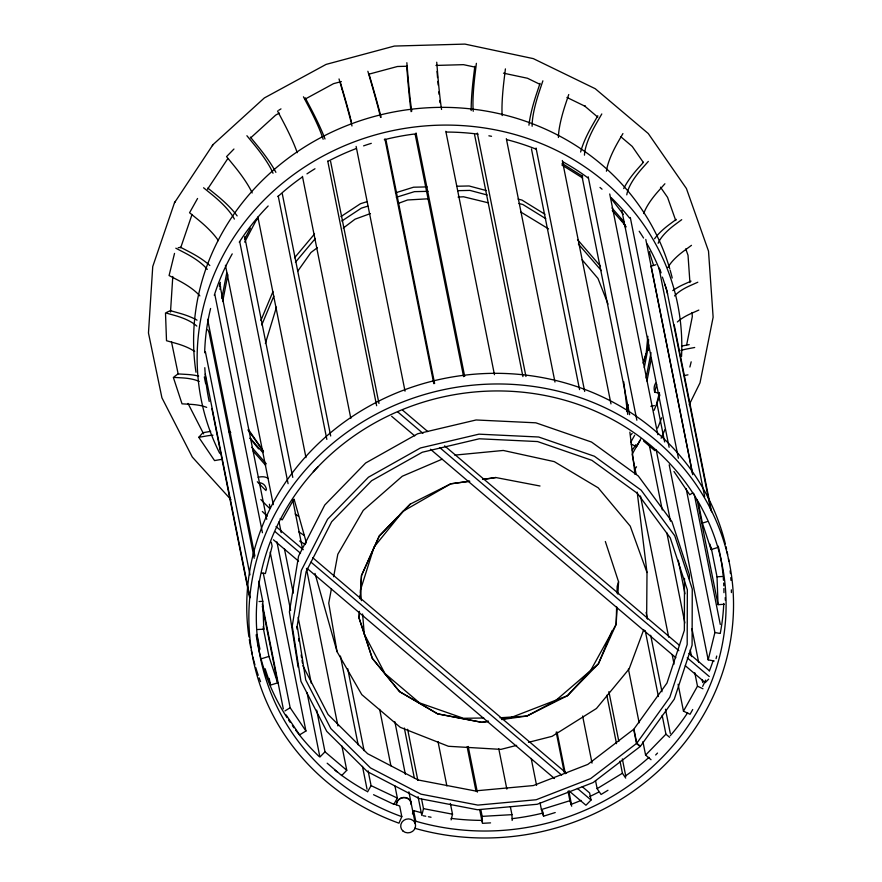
<?xml version="1.0" encoding="UTF-8"?>
<svg xmlns="http://www.w3.org/2000/svg" width="882" height="882" viewBox="0 0 882 882"><rect width="100%" height="100%" fill="white"/><g stroke="black" fill="none" stroke-linecap="round" stroke-linejoin="round"><path stroke-width="1.32" d="M684.498 578.349L684.355 630.354L666.979 683.043L633.938 729.028L636.771 743.217L640.398 746.293L674.278 699.15L692.094 645.117L692.26 589L674.752 535.771L641.137 490.172L594.402 456.248L538.682 437.009L478.948 434.165L420.482 447.957L368.489 477.184L327.575 519.222L301.379 570.367L292.24 626.055L300.949 681.356L326.748 731.343L367.331 771.596L419.104 798.519L477.471 809.742L537.248 804.263L593.123 782.566L640.134 746.569L636.506 743.482L633.673 729.293L587.82 764.407L533.334 785.564L475.034 790.911L418.101 779.975L367.607 753.702L328.027 714.453L302.868 665.689M689.404 578.912L689.415 574.81L671.919 521.593L638.303 475.993L591.568 442.069L535.848 422.82L476.115 419.975L417.649 433.779L365.655 462.995L324.741 505.044L298.546 556.178L289.406 611.865L298.116 667.167M648.127 350.198L648.193 340.673M646.649 617.808L647.002 572.55L637.19 492.123M616.628 606.695L616.154 624.335L598.371 663.892L567.391 695.744L526.918 716.041L501.737 719.558M616.992 593.123L617.168 586.343L618.569 581.822L605.339 541.493M648.226 350.22L648.557 339.383M359.415 611.347L359.073 618.039L372.303 658.369L399.59 691.642L437.637 713.858L481.859 722.336L488.485 721.41M360.099 597.974L360.242 595.295M360.374 592.616L361.499 575.527L379.271 535.958L397.33 517.205M359.393 612.549L359.073 618.039L372.303 658.369L399.59 691.642L437.637 713.858L481.859 722.336L488.441 721.256M360.165 598.845L361.499 575.527L379.271 535.958L410.262 504.107L450.724 483.821L469.279 481.23M617.091 607.874L616.154 624.335L590.587 670.596L567.391 695.744L510.821 717.617L501.604 719.117M617.874 594.159L618.569 581.822M170.502 312.007L172.795 276.485M643.21 363.527L646.186 353.373L647.851 336.307M474.814 66.293L473.502 77.131A87.109 12.668 -79.2 0 0 471.186 110.57M476.379 63.339L475.067 74.187A79.645 11.587 -79.2 0 0 473.237 111.275M505.408 68.895L504.096 79.744A79.645 11.587 -79.2 0 0 502.156 115.575M331.445 588.614L328.743 603.145L337.045 651.677L361.785 694.63L400.307 727.352L448.42 746.282L500.921 749.38L516.665 745.367M333.65 576.729L337.806 554.282L363.241 510.402L402.28 476.236L442.014 459.235M221.768 298.568L226.74 272.913M222.694 301.479L227.887 274.655M644.279 367.651L648.689 344.873M646.054 378.102L650.993 352.613M646.958 381.101L651.401 358.147M686.648 344.917L692.315 316.572L692.028 312.482M174.526 253.399L169.079 275.537L177.977 280.167A79.645 26.515 13.8 0 1 199.85 295.9M421.618 799.224L423.492 808.64L421.817 815.475L418.046 796.644M451.11 819.896L452.521 814.196L450.371 803.436M659.549 393.174L654.709 392.247L656.627 384.431M659.416 392.545L656.847 402.964L664.642 441.97M689.9 367.022L691.179 361.818M714.222 661.004L708.18 659.846L714.905 632.504L686.152 488.595M716.074 658.634L716.713 656.032M219.331 286.319L220.368 282.361M219.971 289.395L220.665 286.76M265.361 343.517L276.474 307.101M643.287 362.568L646.186 353.373M540.027 83.36L536.631 93.525A87.109 19.746 -64.7 0 0 528.946 125.211M542.882 80.824L539.486 90.989A79.645 18.048 -64.7 0 0 532.133 126.28M568.747 94.539L565.77 103.437A79.645 18.048 -64.7 0 0 558.416 137.493M689.206 404.739L700.021 382.81L713.13 317.211L708.5 251.072L686.417 188.528L648.259 133.524L595.262 88.729L533.334 58.631L464.946 44.1L394.386 46.062L326.086 64.408L264.335 97.957L213.025 144.615L174.471 202.794L152.74 266.562L148.463 332.955L161.924 397.804L192.287 457.041L230.941 499.642M180.667 247.82L192.055 214.436M412.434 813.899L413.625 810.569A235.483 219.398 -11.3 0 0 421.453 812.708M414.948 823.424L415.753 821.208A235.483 219.398 -11.3 0 0 722.49 566.696A235.483 219.398 -11.3 0 0 343.892 443.414A235.483 219.398 -11.3 0 0 401.806 816.666L398.973 823.182A242.958 226.354 -11.3 0 1 338.875 438.365A242.958 226.354 -11.3 0 1 729.657 564.469A242.958 226.354 -11.3 0 1 414.639 828.242M643.783 629.539L629.131 668.931L596.452 708.489L552.11 736.316L528.483 742.346M612.218 630.586L598.371 663.892L555.197 700.969L526.918 716.041L499.995 717.772M626.65 408.498L628.204 404.783M260.874 320.497L272.935 291.699M261.756 324.94L273.828 296.132M244.667 239.066L250.422 228.184M244.678 242.098L256.122 220.489L258.018 218.549M626.551 411.31L628.458 407.716M197.568 198.472L189.564 212.749L197.678 219.342A79.645 22.612 29.3 0 1 218.361 240.654M293.607 499.631L282.262 519.851L280.068 518.814M367.573 791.882L371.079 785.63L368.114 770.846M394.949 785.983L397.363 798.089L393.868 804.329L373.549 794.704M630.663 442.378L634.676 435.234M640.817 438.817L632.14 454.274L636.176 474.45M639.913 440.724L636.572 446.678L631.093 444.087M692.712 709.514L690.044 714.277L683.473 711.157L697.486 686.185L694.796 672.734M597.831 115.774L592.638 124.781A87.109 25.468 -49.7 0 0 580.632 152.002M601.8 113.954L596.607 122.962A79.645 23.285 -49.7 0 0 584.457 155.166M622.924 133.579L618.37 141.451A79.645 23.285 -49.7 0 0 606.43 171.229M207.468 189.288L227.71 158.738M174.471 202.794L175.375 201.46M212.319 145.673L213.025 144.615M297.653 271.292L310.96 252.506L317.41 247.633M636.771 743.217L669.813 697.232L687.188 644.533L687.343 589.804L670.276 537.899L637.488 493.424L591.899 460.338L537.568 441.562L479.301 438.784L422.28 452.245L371.565 480.745L331.665 521.758L306.12 571.624L297.201 625.944L305.701 679.879L330.86 728.631L370.44 767.891L420.946 794.153L477.868 805.101L536.168 799.754L590.653 778.586L636.506 743.482M294.522 257.82L314.51 234.017M295.415 262.252L315.392 238.449M222.385 459.224L214.558 460.591L198.792 437.318L202.893 432.72L210.71 431.353M643.474 162.266L637.697 168.771A87.109 29.459 -34.1 0 0 623.728 188.583M648.325 161.417L642.537 167.933A79.645 26.934 -34.1 0 0 626.782 194.856M664.907 183.765L658.303 191.196A79.645 26.934 -34.1 0 0 643.728 213.543M400.185 514.239L410.262 504.107M233.951 149.025L226.553 156.621L233.377 164.945A79.645 17.166 44.2 0 1 252.164 192.96M313.297 471.672L317.917 466.92M316.671 710.131L324.995 751.817L319.912 757.043L307.013 692.502M341.929 746.106L346.769 770.306L341.687 775.532L327.167 763.206M582.274 786.689L589.617 792.929L591.039 800.018L585.946 805.244L569.166 790.989M708.621 679.162L705.236 682.646L685.303 665.723M651.037 759.722L645.602 755.091L665.932 734.188L662.173 715.368M655.668 754.97L657.509 753.063M250.731 137.812L275.735 115.068L279.351 113.105M343.23 228.118L355.06 219.177L370.451 213.565M174.272 376.68L177.999 373.913L186.741 374.431A87.109 31.443 -18.2 0 1 198.682 376.074M676.307 219.353L669.846 224.127A87.109 31.443 -18.2 0 0 654.554 238.779M681.72 219.673L675.259 224.447A79.645 28.753 -18.2 0 0 658.137 243.278M691.477 245.339L683.947 250.907A79.645 28.753 -18.2 0 0 667.906 267.511M340.937 216.586L360.473 203.709L366.945 201.702M341.83 221.018L361.355 208.141L367.838 206.134M278.679 110.294L280.983 108.894M284.897 710.958L290.167 707.739L263.299 573.267M692.877 492.829L689.724 494.747L673.958 471.484M270.19 552.165L305.933 731.013L299.604 734.86L286.099 714.916M607.974 790.272L601.083 794.473L597.136 788.651L622.416 773.249L620.002 761.144M304.632 99.368L333.517 83.669L341.345 81.563M166.72 312.305L170.391 310.673L179.498 313.22A87.109 31.289 -2.1 0 1 197.028 320.166M691.047 281.137L684.278 284.158A87.109 31.289 -2.1 0 0 672.779 290.619M697.805 282.218L689.911 285.746A79.645 28.61 -2.1 0 0 674.543 295.933M698.82 310.078L690.926 313.595A79.645 28.61 -2.1 0 0 677.365 321.974M398.653 203.257L407.627 199.971L428.079 198.803M395.434 192.849L413.57 187.205L427.108 186.907M396.327 197.281L414.452 191.648L427.99 191.339M655.811 264.743L651.059 266.221L692.723 474.692M261.822 658.622L268.944 656.406L263.299 628.171M717.011 547.722L711.079 549.574L702.392 523.103L707.144 521.626M265.129 668.71L270.509 685.093L277.632 682.877L262.318 606.221M555.23 812.543L543.566 816.17L541.394 809.555L569.893 800.702L568.019 791.286M368.742 74.209L397.44 66.503L407.065 66.238M178.186 247.743L180.567 247.291L189.454 251.921A87.109 28.996 13.8 0 1 209.817 265.504M681.521 346.075L689.195 344.63M694.696 347.486L687.023 348.941A79.645 26.515 13.8 0 0 680.904 350.452M684.134 375.567L687.971 374.839M540.005 486.004L495.783 477.526L483.457 479.466M198.792 437.318L206.62 435.962A79.645 26.934 -34.1 0 1 212.992 435.201M482.531 479.378L495.783 477.526M469.819 481.274L450.724 483.821L403.03 511.284L374.034 547.083L360.506 589.937L361.433 600.631M454.748 455.123L503.269 450.459L554.271 461.628L598.183 487.812L630.255 526.168L647.002 572.55M458.067 197.083L463.524 196.774L488.43 202.849M259.065 601.524L262.781 601.315L263.795 629.175L257.599 629.528M711.113 547.204L717.022 576.795L721.983 576.508M697.078 499.741L718.036 604.655L724.243 604.291M480.822 809.643L482.167 816.368L511.946 814.659L512.155 820.469M490.546 822.873L482.421 823.336L482.167 816.368M435.962 65.433L463.469 64.662L475.475 67.208M456.887 186.245L469.07 185.97L486.291 190.567M457.769 190.677L469.952 190.402L487.173 194.999M483.766 718.003L463.458 718.29L419.512 702.877L384.894 673.473L364.299 634.059L362.579 614.004M714.905 632.504L719.745 633.43M261.756 572.87L265.383 573.565L272.108 546.223L271.303 542.187M423.492 808.64L452.521 814.196M423.128 815.729L425.774 816.225M428.409 816.732L431.044 817.239M503.479 73.162L527.48 78.255L539.806 84.253M518.076 199.056L522.045 200.115L544.922 214.238M518.958 203.488L522.938 204.547L545.804 218.681M697.486 686.185L702.965 688.776M371.079 785.63L397.363 798.089M566.928 97.439L585.428 106.435L584.237 105.653L597.798 117.174M175.816 248.195L184.702 252.814A79.645 26.515 13.8 0 1 207.27 269.374M520.744 212L548.538 228.89M562.077 163.424L582.66 176.334M561.845 164.956L582.759 178.065M207.843 188.098L215.958 194.679A87.109 24.729 29.3 0 1 237.137 215.892M203.577 187.778L211.68 194.36A79.645 22.612 29.3 0 1 234.369 219.089M620.752 136.677L632.229 146.423L643.221 162.277M643.485 440.989L654.885 450.68M402.644 410.196L427.814 431.585M444.605 445.84L679.537 645.392M688.974 653.408L708.896 670.331M397.771 411.949L422.941 433.327M439.721 447.582L678.853 650.696M687.243 657.829L709.271 676.538M391.641 416.282L414.716 435.884M430.449 449.247L675.866 657.707M665.932 734.188L669.559 737.275M276.022 526.565L303.298 549.718M312.735 557.744L566.542 773.327M275.349 531.868L300.519 553.257M311.004 562.165L561.669 775.08M577.401 788.442L591.039 800.018M273.409 539.773L298.579 561.15M306.969 568.273L554.491 778.519M324.995 751.817L346.769 770.306M611.965 208.009L624.467 222.253M612.284 210.566L624.081 224.017L625.735 227.732M250.201 438.145L262.88 452.609M251.8 447.328L266.32 463.877M253.134 451.033L265.625 465.288M577.512 239.617L600.488 266.199M578.405 244.049L601.37 270.631M582.12 259.793L597.985 278.458L608.029 304.103M250.367 137.107L257.18 145.431A87.109 18.776 44.2 0 1 275.89 172.332M246.894 135.718L253.707 144.042A79.645 17.166 44.2 0 1 273.023 173.258M249.97 438.288L258.591 448.905M611.921 199.519L623.331 214.337M247.919 429.876L263.486 451.375M660.497 187.182L667.564 197.37L675.744 220.544M248.625 429.799L263.475 451.264M620.553 218.714L622.097 220.974M623.64 223.245L625.944 226.641M622.416 773.249L625.702 778.1M290.167 707.739L305.933 731.013M623.684 223.025L625.625 226.476M305.227 97.814L310.332 107.494A87.109 11.543 58.6 0 1 325.006 138.981M303.452 96.799L307.917 105.267A79.645 10.562 58.6 0 1 323.143 139.268M277.532 110.989L282.637 120.669A79.645 10.562 58.6 0 1 297.223 152.696M187.998 403.416L203.61 433.9M685.755 248.867L688.026 255.295L689.933 282.527M659.846 269.054L661.081 272.836M664.808 284.169L666.869 290.476L710.672 509.697M653.529 265.35L649.891 253.63A87.109 31.443 -18.2 0 1 649.659 251.546M569.893 800.702L571.701 806.214M268.944 656.406L277.632 682.877M369.029 74.077L371.774 83.492A87.109 3.528 72.7 0 1 381.112 117.383M367.871 71.277L370.616 80.692A79.645 3.23 72.7 0 1 380.473 117.119M340.187 81.75L343.274 92.345A87.109 3.528 72.7 0 1 346.075 102.047M339.03 78.95L342.117 89.545M294.092 499.168L306.418 542.937M315.006 573.432L337.045 651.677M171.494 341.83L178.142 373.869M674.212 324.863L711.565 511.814M658.997 268.04L704.685 496.687M709.999 544.194L711.079 549.574M645.789 239.43L692.546 473.413M698.632 504.272L702.392 523.103M694.211 494.019L720.285 624.478M630.299 217.501L678.401 458.221M621.832 210.6L669.118 447.273M654.709 392.247L654.378 390.616A87.109 28.996 13.8 0 1 655.657 383.141M669.206 464.836L708.18 659.846M609.727 193.974L657.818 434.694M656.219 449.897L670.463 521.185M678.258 560.18L684.972 593.807M691.962 628.778L698.676 662.393M702.171 679.879L702.711 682.569M649.373 445.443L662.272 509.994M666.847 532.86L684.851 622.968M690.231 649.869L691.565 656.594M588.217 176.83L636.859 420.229M581.789 175.331L629.627 414.705M640.475 495.971L668.688 637.19M672.183 654.676L674.068 664.091M678.093 684.267L683.473 711.157M562.33 160.491L610.972 403.89M646.12 612.395L647.465 619.12M650.684 635.249L661.974 691.742M665.469 709.227L670.309 733.438M645.238 630.63L658.413 696.537M536.047 148.044L584.678 391.443M531.46 148.904L579.562 389.612M628.403 669.019L639.152 722.821M642.912 741.641L645.602 755.091M506.334 138.65L554.976 382.049M608.889 691.642L618.833 741.409M622.328 758.895L625.823 776.381M606.827 695.248L616.507 743.658M477.316 133.083L525.948 376.493M474.56 134.538L522.927 376.603M582.627 716.03L592.031 763.106M595.526 780.581L597.136 788.651M445.818 131.286L494.449 374.685M557.016 731.994L565.351 773.69M568.846 791.176L571.525 804.627M556.189 732.104L564.248 772.456M416.039 132.995L464.682 376.393M415.224 134.571L463.59 376.636M542.496 810.79L543.566 816.17M531.185 758.443L536.565 785.344M540.049 802.829L541.394 809.555M385.996 140.139L434.628 383.538M384.905 138.904L433.801 383.648M498.771 748.763L506.841 789.114M510.336 806.589L511.946 814.659M356.13 146.412L405.036 391.167M468.199 746.437L477.338 792.157M467.107 746.668L475.971 791.055M479.731 809.885L482.156 821.991M330.596 161.428L378.962 403.482M327.729 160.987L376.636 405.731M438.001 741.575L446.876 785.95M302.449 176.389L350.827 418.443M407.638 729.282L417.848 780.394M404.342 728.047L414.286 777.814M413.625 810.569L415.753 821.208M394.86 721.752L405.367 774.308M408.862 791.827L415.268 823.656M282.317 193.919L330.684 435.984M278.216 196.025L326.847 439.423M401.806 816.666L399.678 806.027A235.483 219.398 -11.3 0 1 393.251 803.601M379.635 709.326L390.913 765.808M257.875 216.928L305.977 457.637M347.695 668.644L364.09 750.67M340.43 656.054L358.169 744.816M362.469 766.326L367.033 789.192M244.678 236.674L292.78 477.394M302.427 548.428L293.298 502.707A87.109 25.468 -49.7 0 0 292.526 500.226M306.462 568.592L337.905 725.93M239.717 241.635L288.083 483.689M279.054 521.868L281.204 532.629M284.423 548.758L293.287 593.134M298.127 617.345L311.291 683.241M225.439 265.262L273.277 504.636M269.396 504.228L270.201 508.264M276.926 541.879L290.63 610.465M219.706 283.993L266.728 519.322M214.877 294.698L262.439 532.728M207.601 319.361L254.898 556.035M254.192 558.284L209.31 333.705A87.109 31.289 -2.1 0 0 207.766 329.703M258.757 581.15L262.781 601.315M262.351 604.016L283.309 708.908M263.266 626.485L263.795 629.175M205.363 351.62L249.97 574.843M269.164 678.368L270.509 685.093M205.297 374.089L249.904 597.323M211.845 408.498L249.727 598.106M256.982 634.423L259.936 649.207M296.705 626.595L297.135 629.285M298.623 638.722L299.042 641.423M301.17 654.907L301.589 657.597M302.019 660.298L302.438 662.999M623.717 381.719L627.708 414.43M629.869 432.147L635.029 474.406M436.733 62.214L437.527 71.982A79.645 4.322 86.7 0 0 441.562 109.467M437.031 71.365L437.329 75.025A87.109 4.73 86.7 0 0 437.538 77.605M406.856 62.699L407.749 73.691A79.645 4.322 86.7 0 0 411.784 111.165M406.657 65.742L407.55 76.734A87.109 4.73 86.7 0 0 411.1 111.672M725.236 597.588L725.335 600.245M717.022 576.795L718.036 604.655M396.404 804.803A7.464 6.957 -11.3 0 1 403.592 797.416A7.464 6.957 -11.3 0 1 411.288 803.954M396.635 803.204A7.464 6.957 -11.3 0 1 404.937 797.67A7.464 6.957 -11.3 0 1 411.321 804.792M650.861 406.304A87.109 24.729 29.3 0 1 654.422 405.676M630.685 435.135A87.109 24.729 29.3 0 1 632.173 433.503M206.686 407.374A79.645 28.753 -18.2 0 0 190.766 404.342L182.023 403.835L173.335 377.364L182.078 377.871A79.645 28.753 -18.2 0 1 199.233 381.41M194.668 351.477A79.645 28.61 -2.1 0 0 175.617 343.263L166.511 340.717L165.496 312.856L174.603 315.403A79.645 28.61 -2.1 0 1 196.807 326.097M228.703 431.684A87.109 29.459 -34.1 0 1 230.786 432.544M260.146 482.829A79.645 23.285 -49.7 0 1 266.441 489.433M258.084 477.25A87.109 25.468 -49.7 0 1 267.896 478.253M439.975 102.709A87.109 4.73 86.7 0 1 439.721 100.427M439.082 94.363A87.109 4.73 86.7 0 1 438.828 91.805M438.189 85.08A87.109 4.73 86.7 0 1 437.869 81.398M342.117 89.556A79.645 3.23 72.7 0 1 351.973 125.983M346.45 103.381A87.109 3.528 72.7 0 1 350.485 118.045M350.782 119.136A87.109 3.528 72.7 0 1 351.433 121.617M723.659 583.057A235.483 219.398 -11.3 0 1 723.791 585.813M723.879 588.57A235.483 219.398 -11.3 0 1 723.957 592.682M723.769 603.475A235.483 219.398 -11.3 0 1 720.285 633.21M713.075 660.838A235.483 219.398 -11.3 0 1 709.326 671.158M705.6 680.099A235.483 219.398 -11.3 0 1 702.678 686.394M687.64 712.777A235.483 219.398 -11.3 0 1 670.243 735.731M648.987 757.373A235.483 219.398 -11.3 0 1 625.448 775.951M598.426 792.223A235.483 219.398 -11.3 0 1 589.849 796.468M581.029 800.404A235.483 219.398 -11.3 0 1 570.709 804.505M542.926 813.072A235.483 219.398 -11.3 0 1 512.266 818.639M482.487 820.381A235.483 219.398 -11.3 0 1 451.132 818.375M366.945 791.341A235.483 219.398 -11.3 0 1 341.543 775.256M337.111 771.937A235.483 219.398 -11.3 0 1 334.928 770.24M319.196 756.58A235.483 219.398 -11.3 0 1 295.602 729.998M293.982 727.804A235.483 219.398 -11.3 0 1 292.394 725.599M290.057 722.237A235.483 219.398 -11.3 0 1 288.524 719.966M287.036 717.672A235.483 219.398 -11.3 0 1 256.166 634.753M718.213 546.101A235.483 219.398 -11.3 0 1 723.483 580.301M728.411 558.637A242.958 226.354 -11.3 0 1 728.852 561.338M730.131 570.83A242.958 226.354 -11.3 0 1 730.406 573.554M730.77 577.633A242.958 226.354 -11.3 0 1 730.969 580.356M731.365 589.86A242.958 226.354 -11.3 0 1 731.41 592.572M260.554 681.687A242.958 226.354 -11.3 0 1 259.143 677.872M258.239 675.303A242.958 226.354 -11.3 0 1 255.725 667.509M254.953 664.885A242.958 226.354 -11.3 0 1 252.836 656.947M252.197 654.29A242.958 226.354 -11.3 0 1 251.315 650.277M250.764 647.609A242.958 226.354 -11.3 0 1 249.33 639.56M248.922 636.881A242.958 226.354 -11.3 0 1 445.906 378.135A242.958 226.354 -11.3 0 1 725.368 543.951M725.996 546.597A242.958 226.354 -11.3 0 1 726.592 549.254M727.154 551.923A242.958 226.354 -11.3 0 1 727.683 554.602M195.98 372.248A242.958 226.354 -11.3 0 1 387.077 113.337A242.958 226.354 -11.3 0 1 669.769 268.845M670.144 270.146A242.958 226.354 -11.3 0 1 672.227 277.984M659.923 394.871A235.483 219.398 -11.3 0 1 654.102 410.306M635.977 444.55A235.483 219.398 -11.3 0 1 632.218 450.184M298.48 516.235A235.483 219.398 -11.3 0 1 295.084 513.986M266.055 490.601A235.483 219.398 -11.3 0 1 257.312 481.759M205.682 383.736A235.483 219.398 -11.3 0 1 204.326 376.945M219.695 453.304A242.958 226.354 -11.3 0 1 392.722 130.624A242.958 226.354 -11.3 0 1 681.543 356.504M664.973 429.479A242.958 226.354 -11.3 0 1 661.103 438.244M305.381 544.547A242.958 226.354 -11.3 0 1 299.626 540.997M267.301 516.191A242.958 226.354 -11.3 0 1 262.329 511.472M661.665 417.77A235.483 219.398 -11.3 0 1 657.641 428.046M636.528 466.787A235.483 219.398 -11.3 0 1 634.985 469.037M304.312 535.44A235.483 219.398 -11.3 0 1 298.634 531.725M269.594 508.341A235.483 219.398 -11.3 0 1 260.851 499.499M209.221 401.464A235.483 219.398 -11.3 0 1 204.811 367.684M204.657 352.767A235.483 219.398 -11.3 0 1 210.6 308.48M214.293 295.272A235.483 219.398 -11.3 0 1 232.22 253.873M239.254 242.197A235.483 219.398 -11.3 0 1 268.161 205.98M277.918 196.543A235.483 219.398 -11.3 0 1 302.471 176.929M306.969 173.864A235.483 219.398 -11.3 0 1 314.984 168.749M328.115 161.274A235.483 219.398 -11.3 0 1 355.843 148.694M363.593 145.872A235.483 219.398 -11.3 0 1 371.289 143.347M384.309 139.698A235.483 219.398 -11.3 0 1 416.403 133.788M446.336 132.057A235.483 219.398 -11.3 0 1 478.066 134.152M488.871 135.806A235.483 219.398 -11.3 0 1 491.539 136.291M507.492 139.83A235.483 219.398 -11.3 0 1 536.047 149.135M562.992 161.858A235.483 219.398 -11.3 0 1 588.36 178.186M600.014 187.436A235.483 219.398 -11.3 0 1 602.031 189.189M611.116 197.568A235.483 219.398 -11.3 0 1 629.55 218.03M639.196 231.249A235.483 219.398 -11.3 0 1 643.573 238.041M647.035 243.851A235.483 219.398 -11.3 0 1 659.504 269.517M662.393 277.113A235.483 219.398 -11.3 0 1 667.597 293.86M403.052 831.098A7.464 6.957 -11.3 0 0 415.4 827.261A7.464 6.957 -11.3 0 0 405.974 819.257A7.464 6.957 -11.3 0 0 403.052 831.098"/></g></svg>
